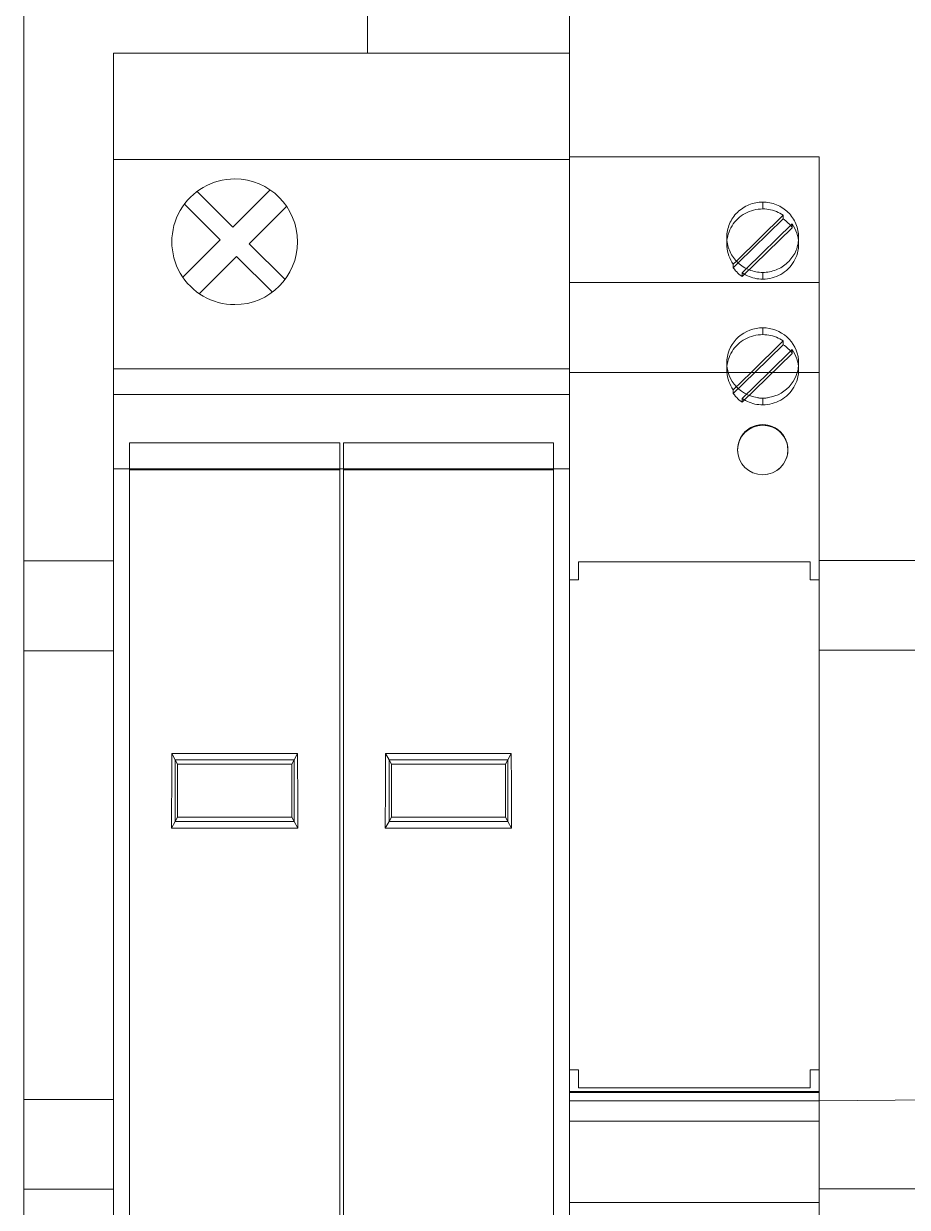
# Model space of a CAD drawing. Header units: millimetres. Extents: x 1359 to 3577, y 1336 to 3557.
# Drawn here: x 1601.1 to 1650.3, y 2748 to 2814 of the extents above; entities that cross this region are included whole.
import ezdxf

# ---------------------------------------------------------------- set-up
doc = ezdxf.new("R2010")
doc.units = ezdxf.units.MM
doc.layers.add('000-PI-Oprema', color=30, linetype='Continuous', lineweight=5)
doc.layers.add('002-PI-Kabelska kanalica', color=150, linetype='Continuous')

msp = doc.modelspace()

# ---------------------------------------------------------------- linework, layer by layer
at = {"color": 0, "linetype": 'ByBlock', "lineweight": 0, "ltscale": 0.25}
msp.add_lwpolyline([(1606.071, 2812.331), (1620.221, 2812.331), (1620.221, 2818.991), (1621.586, 2818.991), (1624.571, 2819.791), (1624.571, 2820.391), (1631.321, 2820.391), (1631.471, 2820.391), (1631.471, 2722.531), (1624.371, 2722.531), (1624.371, 2722.131), (1613.171, 2722.131), (1613.171, 2722.531), (1606.071, 2722.531), (1606.071, 2812.331), (1620.221, 2812.331), (1620.221, 2818.991), (1620.221, 2817.043), (1620.221, 2817.043), (1620.221, 2817.043)], dxfattribs=at)
at = {"layer": '000-PI-Oprema', "color": 0, "linetype": 'ByBlock', "lineweight": 0}
for p, q in [((1631.471, 2812.331), (1631.471, 2820.391)), ((1620.221, 2812.331), (1620.221, 2818.991)), ((1606.071, 2812.331), (1606.071, 2811.828)), ((1606.071, 2812.331), (1606.071, 2812.331)), ((1606.071, 2812.331), (1606.071, 2812.331)), ((1606.071, 2812.331), (1631.471, 2812.331)), ((1620.221, 2812.331), (1620.221, 2812.331)), ((1631.321, 2812.331), (1631.321, 2812.331)), ((1631.471, 2812.331), (1631.471, 2812.331)), ((1631.471, 2812.331), (1631.471, 2812.331)), ((1631.471, 2812.331), (1631.471, 2811.828)), ((1606.071, 2811.46), (1606.071, 2811.828)), ((1606.071, 2811.481), (1606.071, 2811.481)), ((1606.071, 2810.896), (1606.071, 2811.46)), ((1631.471, 2811.828), (1631.471, 2811.46)), ((1631.471, 2811.481), (1631.471, 2811.481)), ((1631.471, 2811.46), (1631.471, 2810.896)), ((1606.071, 2810.25), (1606.071, 2810.896)), ((1631.471, 2810.896), (1631.471, 2810.25)), ((1606.071, 2808.129), (1606.071, 2810.25)), ((1631.471, 2810.25), (1631.471, 2808.129)), ((1606.071, 2807.552), (1606.071, 2808.129)), ((1631.471, 2808.129), (1631.471, 2807.552)), ((1606.071, 2807.485), (1606.071, 2807.552)), ((1606.071, 2807.085), (1606.071, 2807.485)), ((1631.471, 2807.552), (1631.471, 2807.485)), ((1631.471, 2807.085), (1631.471, 2807.485)), ((1606.071, 2794.761), (1606.071, 2807.085)), ((1631.471, 2807.085), (1631.471, 2794.761)), ((1631.471, 2806.423), (1606.071, 2806.423)), ((1631.471, 2799.556), (1631.471, 2806.556)), ((1631.471, 2806.556), (1631.471, 2806.556)), ((1631.471, 2806.556), (1631.471, 2806.556)), ((1631.471, 2806.556), (1631.471, 2806.556)), ((1631.471, 2806.556), (1645.371, 2806.556)), ((1645.371, 2799.556), (1645.371, 2806.556)), ((1614.793, 2804.723), (1612.715, 2802.644)), ((1612.821, 2805.331), (1612.821, 2805.331)), ((1614.793, 2804.723), (1614.793, 2804.723)), ((1612.715, 2802.644), (1610.725, 2804.634)), ((1610.725, 2804.634), (1610.725, 2804.634)), ((1610.018, 2803.927), (1610.018, 2803.927)), ((1610.018, 2803.927), (1612.008, 2801.937)), ((1613.634, 2801.725), (1615.713, 2803.803)), ((1615.713, 2803.803), (1615.713, 2803.803)), ((1640.675, 2803.325), (1640.74, 2803.398)), ((1640.74, 2803.398), (1640.808, 2803.468)), ((1640.808, 2803.468), (1640.879, 2803.534)), ((1640.879, 2803.534), (1640.953, 2803.597)), ((1640.953, 2803.597), (1641.03, 2803.656)), ((1641.03, 2803.656), (1641.11, 2803.711)), ((1641.11, 2803.711), (1641.193, 2803.762)), ((1641.131, 2803.345), (1641.24, 2803.409)), ((1641.193, 2803.762), (1641.278, 2803.809)), ((1641.24, 2803.409), (1641.354, 2803.467)), ((1641.278, 2803.809), (1641.366, 2803.852)), ((1641.354, 2803.467), (1641.471, 2803.518)), ((1641.366, 2803.852), (1641.455, 2803.891)), ((1641.455, 2803.891), (1641.547, 2803.926)), ((1641.471, 2803.518), (1641.591, 2803.561)), ((1641.547, 2803.926), (1641.641, 2803.956)), ((1641.591, 2803.561), (1641.715, 2803.597)), ((1641.641, 2803.956), (1641.736, 2803.982)), ((1641.715, 2803.597), (1641.84, 2803.625)), ((1641.736, 2803.982), (1641.832, 2804.003)), ((1641.832, 2804.003), (1641.929, 2804.019)), ((1641.84, 2803.625), (1641.966, 2803.645)), ((1641.929, 2804.019), (1642.026, 2804.031)), ((1641.966, 2803.645), (1642.094, 2803.657)), ((1642.026, 2804.031), (1642.123, 2804.038)), ((1642.094, 2803.657), (1642.221, 2803.661)), ((1642.123, 2804.038), (1642.221, 2804.04)), ((1642.221, 2804.04), (1642.319, 2804.038)), ((1642.221, 2804.04), (1642.221, 2803.661)), ((1642.221, 2803.661), (1642.332, 2803.658)), ((1642.319, 2804.038), (1642.417, 2804.031)), ((1642.332, 2803.658), (1642.442, 2803.649)), ((1642.417, 2804.031), (1642.514, 2804.019)), ((1642.442, 2803.649), (1642.552, 2803.634)), ((1642.514, 2804.019), (1642.611, 2804.003)), ((1642.552, 2803.634), (1642.66, 2803.613)), ((1642.611, 2804.003), (1642.707, 2803.982)), ((1642.66, 2803.613), (1642.768, 2803.586)), ((1642.707, 2803.982), (1642.802, 2803.956)), ((1642.768, 2803.586), (1642.875, 2803.554)), ((1642.802, 2803.956), (1642.895, 2803.926)), ((1642.875, 2803.554), (1642.979, 2803.515)), ((1642.895, 2803.926), (1642.987, 2803.891)), ((1642.979, 2803.515), (1643.08, 2803.472)), ((1642.987, 2803.891), (1643.077, 2803.852)), ((1643.077, 2803.852), (1643.164, 2803.809)), ((1643.08, 2803.472), (1643.178, 2803.422)), ((1643.164, 2803.809), (1643.249, 2803.762)), ((1643.178, 2803.422), (1643.274, 2803.368)), ((1643.249, 2803.762), (1643.332, 2803.711)), ((1643.332, 2803.711), (1643.412, 2803.656)), ((1643.412, 2803.656), (1643.489, 2803.597)), ((1643.489, 2803.597), (1643.564, 2803.534)), ((1643.564, 2803.534), (1643.635, 2803.468)), ((1643.635, 2803.468), (1643.703, 2803.398)), ((1643.703, 2803.398), (1643.767, 2803.325)), ((1645.371, 2803.003), (1645.371, 2803.865)), ((1640.308, 2802.653), (1640.339, 2802.744)), ((1640.339, 2802.744), (1640.374, 2802.833)), ((1640.374, 2802.833), (1640.413, 2802.921)), ((1640.413, 2802.921), (1640.457, 2803.006)), ((1640.457, 2803.006), (1640.506, 2803.09)), ((1640.506, 2803.09), (1640.558, 2803.171)), ((1640.512, 2802.72), (1640.581, 2802.825)), ((1640.558, 2803.171), (1640.615, 2803.249)), ((1640.581, 2802.825), (1640.658, 2802.925)), ((1640.615, 2803.249), (1640.675, 2803.325)), ((1640.658, 2802.925), (1640.742, 2803.021)), ((1640.742, 2803.021), (1640.831, 2803.111)), ((1643.366, 2803.309), (1640.755, 2800.754)), ((1640.831, 2803.111), (1640.926, 2803.195)), ((1640.861, 2800.65), (1643.366, 2803.101)), ((1640.926, 2803.195), (1641.026, 2803.273)), ((1641.026, 2803.273), (1641.131, 2803.345)), ((1641.319, 2800.338), (1643.861, 2802.825)), ((1643.274, 2803.368), (1643.366, 2803.309)), ((1643.366, 2803.309), (1643.366, 2803.101)), ((1643.366, 2803.101), (1643.44, 2803.048)), ((1643.44, 2803.048), (1643.511, 2802.992)), ((1643.511, 2802.992), (1643.58, 2802.932)), ((1643.58, 2802.932), (1643.646, 2802.869)), ((1643.646, 2802.869), (1643.709, 2802.804)), ((1643.709, 2802.804), (1643.77, 2802.735)), ((1643.767, 2803.325), (1643.828, 2803.249)), ((1643.77, 2802.735), (1643.786, 2802.716)), ((1643.828, 2803.249), (1643.884, 2803.171)), ((1643.861, 2802.825), (1643.861, 2802.617)), ((1643.861, 2802.825), (1643.94, 2802.704)), ((1643.884, 2803.171), (1643.937, 2803.09)), ((1643.937, 2803.09), (1643.985, 2803.006)), ((1643.985, 2803.006), (1644.029, 2802.921)), ((1644.029, 2802.921), (1644.069, 2802.833)), ((1644.069, 2802.833), (1644.104, 2802.744)), ((1644.104, 2802.744), (1644.135, 2802.653)), ((1612.715, 2802.644), (1612.715, 2802.644)), ((1640.221, 2802.084), (1640.224, 2802.18)), ((1640.224, 2801.991), (1640.221, 2802.084)), ((1640.221, 2802.084), (1640.221, 2802.037)), ((1640.224, 2802.18), (1640.231, 2802.276)), ((1640.231, 2802.276), (1640.243, 2802.372)), ((1640.243, 2802.372), (1640.26, 2802.467)), ((1640.247, 2802.019), (1640.272, 2802.143)), ((1640.26, 2802.467), (1640.282, 2802.561)), ((1640.272, 2802.143), (1640.305, 2802.264)), ((1640.282, 2802.561), (1640.308, 2802.653)), ((1640.305, 2802.264), (1640.345, 2802.383)), ((1640.345, 2802.383), (1640.393, 2802.498)), ((1640.393, 2802.498), (1640.449, 2802.611)), ((1640.449, 2802.611), (1640.512, 2802.72)), ((1643.861, 2802.617), (1641.076, 2799.893)), ((1643.786, 2802.716), (1643.801, 2802.696)), ((1643.801, 2802.696), (1643.817, 2802.677)), ((1643.817, 2802.677), (1643.832, 2802.657)), ((1643.832, 2802.657), (1643.847, 2802.637)), ((1643.847, 2802.637), (1643.861, 2802.617)), ((1643.94, 2802.704), (1644.01, 2802.579)), ((1644.01, 2802.579), (1644.071, 2802.449)), ((1644.071, 2802.449), (1644.121, 2802.315)), ((1644.121, 2802.315), (1644.162, 2802.178)), ((1644.135, 2802.653), (1644.161, 2802.561)), ((1644.161, 2802.561), (1644.183, 2802.467)), ((1644.162, 2802.178), (1644.192, 2802.037)), ((1644.183, 2802.467), (1644.2, 2802.372)), ((1644.2, 2802.372), (1644.212, 2802.276)), ((1644.212, 2802.276), (1644.219, 2802.18)), ((1644.219, 2802.18), (1644.221, 2802.084)), ((1644.221, 2802.084), (1644.219, 2801.991)), ((1644.221, 2802.084), (1644.221, 2802.037)), ((1612.008, 2801.937), (1609.93, 2799.859)), ((1612.008, 2801.937), (1612.008, 2801.937)), ((1615.624, 2799.735), (1613.634, 2801.725)), ((1613.634, 2801.725), (1613.634, 2801.725)), ((1640.221, 2802.037), (1640.221, 2801.989)), ((1640.221, 2801.989), (1640.221, 2801.942)), ((1640.221, 2801.942), (1640.221, 2801.894)), ((1640.221, 2801.894), (1640.221, 2801.847)), ((1640.221, 2801.847), (1640.221, 2801.799)), ((1640.221, 2801.799), (1640.221, 2801.752)), ((1640.221, 2801.752), (1640.221, 2801.705)), ((1640.221, 2801.705), (1640.222, 2801.736)), ((1640.226, 2801.572), (1640.221, 2801.705)), ((1640.222, 2801.768), (1640.224, 2801.799)), ((1640.222, 2801.736), (1640.222, 2801.768)), ((1640.23, 2801.898), (1640.224, 2801.991)), ((1640.224, 2801.799), (1640.225, 2801.831)), ((1640.225, 2801.831), (1640.228, 2801.863)), ((1640.24, 2801.441), (1640.226, 2801.572)), ((1640.228, 2801.863), (1640.231, 2801.894)), ((1640.242, 2801.806), (1640.23, 2801.898)), ((1640.231, 2801.894), (1640.247, 2802.019)), ((1640.262, 2801.311), (1640.24, 2801.441)), ((1640.257, 2801.715), (1640.242, 2801.806)), ((1640.277, 2801.624), (1640.257, 2801.715)), ((1640.302, 2801.534), (1640.277, 2801.624)), ((1640.331, 2801.445), (1640.302, 2801.534)), ((1640.364, 2801.358), (1640.331, 2801.445)), ((1644.112, 2801.445), (1644.078, 2801.358)), ((1644.141, 2801.534), (1644.112, 2801.445)), ((1644.165, 2801.624), (1644.141, 2801.534)), ((1644.185, 2801.715), (1644.165, 2801.624)), ((1644.204, 2801.45), (1644.183, 2801.324)), ((1644.201, 2801.806), (1644.185, 2801.715)), ((1644.192, 2802.037), (1644.212, 2801.894)), ((1644.212, 2801.898), (1644.201, 2801.806)), ((1644.217, 2801.577), (1644.204, 2801.45)), ((1644.219, 2801.991), (1644.212, 2801.898)), ((1644.212, 2801.894), (1644.215, 2801.863)), ((1644.215, 2801.863), (1644.217, 2801.831)), ((1644.217, 2801.831), (1644.219, 2801.799)), ((1644.221, 2801.705), (1644.217, 2801.577)), ((1644.219, 2801.799), (1644.22, 2801.768)), ((1644.22, 2801.768), (1644.221, 2801.736)), ((1644.221, 2802.037), (1644.221, 2801.989)), ((1644.221, 2801.989), (1644.221, 2801.942)), ((1644.221, 2801.942), (1644.221, 2801.894)), ((1644.221, 2801.894), (1644.221, 2801.847)), ((1644.221, 2801.847), (1644.221, 2801.799)), ((1644.221, 2801.799), (1644.221, 2801.752)), ((1644.221, 2801.752), (1644.221, 2801.705)), ((1644.221, 2801.736), (1644.221, 2801.705)), ((1610.849, 2798.94), (1612.927, 2801.018)), ((1612.927, 2801.018), (1612.927, 2801.018)), ((1612.927, 2801.018), (1614.917, 2799.028)), ((1640.294, 2801.182), (1640.262, 2801.311)), ((1640.334, 2801.056), (1640.294, 2801.182)), ((1640.384, 2800.932), (1640.334, 2801.056)), ((1640.402, 2801.272), (1640.364, 2801.358)), ((1640.442, 2800.812), (1640.384, 2800.932)), ((1640.444, 2801.188), (1640.402, 2801.272)), ((1640.508, 2800.696), (1640.442, 2800.812)), ((1640.489, 2801.106), (1640.444, 2801.188)), ((1640.539, 2801.026), (1640.489, 2801.106)), ((1640.592, 2800.949), (1640.539, 2801.026)), ((1640.755, 2800.754), (1640.581, 2800.585)), ((1640.649, 2800.875), (1640.592, 2800.949)), ((1640.71, 2800.803), (1640.649, 2800.875)), ((1640.773, 2800.735), (1640.71, 2800.803)), ((1643.733, 2800.803), (1643.669, 2800.735)), ((1643.793, 2800.875), (1643.733, 2800.803)), ((1643.85, 2800.949), (1643.793, 2800.875)), ((1643.904, 2801.026), (1643.85, 2800.949)), ((1643.953, 2801.106), (1643.904, 2801.026)), ((1643.999, 2801.188), (1643.953, 2801.106)), ((1644.015, 2800.839), (1643.953, 2800.726)), ((1644.041, 2801.272), (1643.999, 2801.188)), ((1644.069, 2800.957), (1644.015, 2800.839)), ((1644.078, 2801.358), (1644.041, 2801.272)), ((1644.116, 2801.077), (1644.069, 2800.957)), ((1644.153, 2801.199), (1644.116, 2801.077)), ((1644.183, 2801.324), (1644.153, 2801.199)), ((1640.581, 2800.585), (1640.508, 2800.696)), ((1640.581, 2800.377), (1640.861, 2800.65)), ((1640.581, 2800.585), (1640.581, 2800.377)), ((1640.641, 2800.298), (1640.581, 2800.377)), ((1640.704, 2800.222), (1640.641, 2800.298)), ((1640.772, 2800.149), (1640.704, 2800.222)), ((1640.843, 2800.08), (1640.772, 2800.149)), ((1640.841, 2800.669), (1640.773, 2800.735)), ((1640.911, 2800.606), (1640.841, 2800.669)), ((1640.984, 2800.547), (1640.911, 2800.606)), ((1641.061, 2800.491), (1640.984, 2800.547)), ((1641.14, 2800.438), (1641.061, 2800.491)), ((1641.076, 2800.101), (1641.319, 2800.338)), ((1641.169, 2800.041), (1641.076, 2800.101)), ((1641.076, 2800.101), (1641.076, 2799.893)), ((1641.222, 2800.39), (1641.14, 2800.438)), ((1641.305, 2800.345), (1641.222, 2800.39)), ((1641.391, 2800.304), (1641.305, 2800.345)), ((1641.478, 2800.268), (1641.391, 2800.304)), ((1641.567, 2800.235), (1641.478, 2800.268)), ((1641.658, 2800.207), (1641.567, 2800.235)), ((1641.749, 2800.183), (1641.658, 2800.207)), ((1641.842, 2800.163), (1641.749, 2800.183)), ((1641.936, 2800.148), (1641.842, 2800.163)), ((1642.03, 2800.137), (1641.936, 2800.148)), ((1642.126, 2800.13), (1642.03, 2800.137)), ((1642.221, 2800.128), (1642.126, 2800.13)), ((1642.317, 2800.13), (1642.221, 2800.128)), ((1642.221, 2800.128), (1642.221, 2799.748)), ((1642.412, 2800.137), (1642.317, 2800.13)), ((1642.507, 2800.148), (1642.412, 2800.137)), ((1642.6, 2800.163), (1642.507, 2800.148)), ((1642.693, 2800.183), (1642.6, 2800.163)), ((1642.785, 2800.207), (1642.693, 2800.183)), ((1642.875, 2800.235), (1642.785, 2800.207)), ((1642.964, 2800.268), (1642.875, 2800.235)), ((1643.052, 2800.304), (1642.964, 2800.268)), ((1643.137, 2800.345), (1643.052, 2800.304)), ((1643.221, 2800.39), (1643.137, 2800.345)), ((1643.303, 2800.438), (1643.221, 2800.39)), ((1643.382, 2800.491), (1643.303, 2800.438)), ((1643.44, 2800.153), (1643.333, 2800.078)), ((1643.458, 2800.547), (1643.382, 2800.491)), ((1643.541, 2800.234), (1643.44, 2800.153)), ((1643.532, 2800.606), (1643.458, 2800.547)), ((1643.602, 2800.669), (1643.532, 2800.606)), ((1643.636, 2800.322), (1643.541, 2800.234)), ((1643.669, 2800.735), (1643.602, 2800.669)), ((1643.725, 2800.415), (1643.636, 2800.322)), ((1643.808, 2800.514), (1643.725, 2800.415)), ((1643.884, 2800.618), (1643.808, 2800.514)), ((1643.953, 2800.726), (1643.884, 2800.618)), ((1609.93, 2799.859), (1609.93, 2799.859)), ((1615.624, 2799.735), (1615.624, 2799.735)), ((1631.471, 2794.556), (1631.471, 2799.556)), ((1631.471, 2799.556), (1645.371, 2799.556)), ((1640.917, 2800.014), (1640.843, 2800.08)), ((1640.995, 2799.951), (1640.917, 2800.014)), ((1641.076, 2799.893), (1640.995, 2799.951)), ((1641.266, 2799.986), (1641.169, 2800.041)), ((1641.364, 2799.937), (1641.266, 2799.986)), ((1641.466, 2799.893), (1641.364, 2799.937)), ((1641.569, 2799.855), (1641.466, 2799.893)), ((1641.674, 2799.823), (1641.569, 2799.855)), ((1641.781, 2799.796), (1641.674, 2799.823)), ((1641.89, 2799.775), (1641.781, 2799.796)), ((1641.999, 2799.76), (1641.89, 2799.775)), ((1642.11, 2799.751), (1641.999, 2799.76)), ((1642.221, 2799.748), (1642.11, 2799.751)), ((1642.353, 2799.753), (1642.221, 2799.748)), ((1642.483, 2799.765), (1642.353, 2799.753)), ((1642.612, 2799.786), (1642.483, 2799.765)), ((1642.739, 2799.815), (1642.612, 2799.786)), ((1642.864, 2799.852), (1642.739, 2799.815)), ((1642.986, 2799.897), (1642.864, 2799.852)), ((1643.105, 2799.95), (1642.986, 2799.897)), ((1643.221, 2800.01), (1643.105, 2799.95)), ((1643.333, 2800.078), (1643.221, 2800.01)), ((1645.371, 2794.556), (1645.371, 2799.556)), ((1610.849, 2798.94), (1610.849, 2798.94)), ((1614.917, 2799.028), (1614.917, 2799.028)), ((1612.821, 2798.331), (1612.821, 2798.331)), ((1641.168, 2796.747), (1641.329, 2796.835)), ((1641.329, 2796.835), (1641.498, 2796.908)), ((1641.498, 2796.908), (1641.674, 2796.966)), ((1641.674, 2796.966), (1641.855, 2797.007)), ((1641.855, 2797.007), (1642.037, 2797.032)), ((1642.037, 2797.032), (1642.221, 2797.04)), ((1642.221, 2797.04), (1642.405, 2797.032)), ((1642.221, 2797.04), (1642.221, 2796.661)), ((1642.405, 2797.032), (1642.588, 2797.007)), ((1642.588, 2797.007), (1642.768, 2796.966)), ((1642.768, 2796.966), (1642.944, 2796.908)), ((1642.944, 2796.908), (1643.113, 2796.835)), ((1643.113, 2796.835), (1643.274, 2796.747)), ((1645.371, 2796.003), (1645.371, 2796.879)), ((1640.521, 2796.114), (1640.625, 2796.263)), ((1640.625, 2796.263), (1640.744, 2796.402)), ((1640.744, 2796.402), (1640.875, 2796.53)), ((1640.831, 2796.111), (1640.926, 2796.195)), ((1640.875, 2796.53), (1641.017, 2796.646)), ((1640.926, 2796.195), (1641.026, 2796.273)), ((1641.017, 2796.646), (1641.168, 2796.747)), ((1641.026, 2796.273), (1641.131, 2796.345)), ((1641.131, 2796.345), (1641.24, 2796.409)), ((1641.24, 2796.409), (1641.354, 2796.467)), ((1641.354, 2796.467), (1641.471, 2796.518)), ((1641.471, 2796.518), (1641.591, 2796.561)), ((1643.366, 2796.309), (1641.575, 2794.556)), ((1641.591, 2796.561), (1641.715, 2796.597)), ((1641.715, 2796.597), (1641.84, 2796.625)), ((1641.84, 2796.625), (1641.966, 2796.645)), ((1641.966, 2796.645), (1642.094, 2796.657)), ((1642.094, 2796.657), (1642.221, 2796.661)), ((1642.221, 2796.661), (1642.332, 2796.658)), ((1642.332, 2796.658), (1642.442, 2796.649)), ((1642.442, 2796.649), (1642.552, 2796.634)), ((1642.552, 2796.634), (1642.66, 2796.613)), ((1642.66, 2796.613), (1642.768, 2796.586)), ((1642.768, 2796.586), (1642.875, 2796.554)), ((1642.875, 2796.554), (1642.979, 2796.515)), ((1642.979, 2796.515), (1643.08, 2796.472)), ((1643.08, 2796.472), (1643.178, 2796.422)), ((1643.178, 2796.422), (1643.274, 2796.368)), ((1643.274, 2796.747), (1643.426, 2796.646)), ((1643.274, 2796.368), (1643.366, 2796.309)), ((1643.366, 2796.309), (1643.366, 2796.101)), ((1643.426, 2796.646), (1643.568, 2796.53)), ((1643.568, 2796.53), (1643.699, 2796.402)), ((1643.699, 2796.402), (1643.817, 2796.263)), ((1643.817, 2796.263), (1643.922, 2796.114)), ((1640.255, 2795.444), (1640.298, 2795.621)), ((1640.298, 2795.621), (1640.357, 2795.792)), ((1640.345, 2795.383), (1640.393, 2795.498)), ((1640.357, 2795.792), (1640.431, 2795.956)), ((1640.393, 2795.498), (1640.449, 2795.611)), ((1640.431, 2795.956), (1640.521, 2796.114)), ((1640.449, 2795.611), (1640.512, 2795.72)), ((1640.512, 2795.72), (1640.581, 2795.825)), ((1640.581, 2795.825), (1640.658, 2795.925)), ((1640.658, 2795.925), (1640.742, 2796.021)), ((1640.742, 2796.021), (1640.831, 2796.111)), ((1643.861, 2795.617), (1641.076, 2792.893)), ((1641.787, 2794.556), (1643.366, 2796.101)), ((1642.565, 2794.556), (1643.861, 2795.825)), ((1643.366, 2796.101), (1643.44, 2796.048)), ((1643.44, 2796.048), (1643.511, 2795.992)), ((1643.511, 2795.992), (1643.58, 2795.932)), ((1643.58, 2795.932), (1643.646, 2795.869)), ((1643.646, 2795.869), (1643.709, 2795.804)), ((1643.709, 2795.804), (1643.77, 2795.735)), ((1643.77, 2795.735), (1643.786, 2795.716)), ((1643.786, 2795.716), (1643.801, 2795.696)), ((1643.801, 2795.696), (1643.817, 2795.677)), ((1643.817, 2795.677), (1643.832, 2795.657)), ((1643.832, 2795.657), (1643.847, 2795.637)), ((1643.847, 2795.637), (1643.861, 2795.617)), ((1643.861, 2795.825), (1643.94, 2795.704)), ((1643.861, 2795.825), (1643.861, 2795.617)), ((1643.922, 2796.114), (1644.012, 2795.956)), ((1643.94, 2795.704), (1644.01, 2795.579)), ((1644.01, 2795.579), (1644.071, 2795.449)), ((1644.012, 2795.956), (1644.086, 2795.792)), ((1644.086, 2795.792), (1644.145, 2795.621)), ((1644.145, 2795.621), (1644.187, 2795.444)), ((1640.221, 2795.084), (1640.23, 2795.265)), ((1640.223, 2794.995), (1640.221, 2795.084)), ((1640.221, 2795.084), (1640.221, 2795.037)), ((1640.221, 2795.037), (1640.221, 2794.989)), ((1640.221, 2794.989), (1640.221, 2794.942)), ((1640.221, 2794.942), (1640.221, 2794.894)), ((1640.221, 2794.894), (1640.221, 2794.847)), ((1640.221, 2794.847), (1640.221, 2794.799)), ((1640.23, 2794.906), (1640.223, 2794.995)), ((1640.224, 2794.799), (1640.225, 2794.831)), ((1640.225, 2794.831), (1640.228, 2794.863)), ((1640.228, 2794.863), (1640.231, 2794.894)), ((1640.23, 2795.265), (1640.255, 2795.444)), ((1640.24, 2794.818), (1640.23, 2794.906)), ((1640.231, 2794.894), (1640.247, 2795.019)), ((1640.247, 2795.019), (1640.272, 2795.143)), ((1640.272, 2795.143), (1640.305, 2795.264)), ((1640.305, 2795.264), (1640.345, 2795.383)), ((1644.071, 2795.449), (1644.121, 2795.315)), ((1644.121, 2795.315), (1644.162, 2795.178)), ((1644.162, 2795.178), (1644.192, 2795.037)), ((1644.187, 2795.444), (1644.213, 2795.265)), ((1644.192, 2795.037), (1644.212, 2794.894)), ((1644.213, 2794.906), (1644.203, 2794.818)), ((1644.212, 2794.894), (1644.215, 2794.863)), ((1644.213, 2795.265), (1644.221, 2795.084)), ((1644.219, 2794.995), (1644.213, 2794.906)), ((1644.215, 2794.863), (1644.217, 2794.831)), ((1644.217, 2794.831), (1644.219, 2794.799)), ((1644.221, 2795.084), (1644.219, 2794.995)), ((1644.221, 2795.084), (1644.221, 2795.037)), ((1644.221, 2795.037), (1644.221, 2794.989)), ((1644.221, 2794.989), (1644.221, 2794.942)), ((1644.221, 2794.942), (1644.221, 2794.894)), ((1644.221, 2794.894), (1644.221, 2794.847)), ((1644.221, 2794.847), (1644.221, 2794.799)), ((1606.071, 2793.331), (1606.071, 2794.761)), ((1606.071, 2794.761), (1631.471, 2794.761)), ((1631.471, 2794.761), (1631.471, 2793.331)), ((1631.471, 2783.006), (1631.471, 2794.556)), ((1631.471, 2794.556), (1645.371, 2794.556)), ((1640.221, 2794.799), (1640.221, 2794.752)), ((1640.221, 2794.752), (1640.221, 2794.705)), ((1640.221, 2794.705), (1640.222, 2794.736)), ((1640.226, 2794.572), (1640.221, 2794.705)), ((1640.222, 2794.768), (1640.224, 2794.799)), ((1640.222, 2794.736), (1640.222, 2794.768)), ((1640.24, 2794.441), (1640.226, 2794.572)), ((1640.254, 2794.73), (1640.24, 2794.818)), ((1640.262, 2794.311), (1640.24, 2794.441)), ((1640.273, 2794.643), (1640.254, 2794.73)), ((1640.294, 2794.182), (1640.262, 2794.311)), ((1640.295, 2794.556), (1640.273, 2794.643)), ((1640.334, 2794.056), (1640.294, 2794.182)), ((1640.356, 2794.379), (1640.295, 2794.556)), ((1640.433, 2794.208), (1640.356, 2794.379)), ((1640.526, 2794.045), (1640.433, 2794.208)), ((1641.575, 2794.556), (1640.581, 2793.585)), ((1640.581, 2793.377), (1641.787, 2794.556)), ((1641.076, 2793.101), (1642.565, 2794.556)), ((1644.01, 2794.208), (1643.916, 2794.045)), ((1644.087, 2794.379), (1644.01, 2794.208)), ((1644.147, 2794.556), (1644.087, 2794.379)), ((1644.153, 2794.199), (1644.116, 2794.077)), ((1644.17, 2794.643), (1644.147, 2794.556)), ((1644.183, 2794.324), (1644.153, 2794.199)), ((1644.188, 2794.73), (1644.17, 2794.643)), ((1644.204, 2794.45), (1644.183, 2794.324)), ((1644.203, 2794.818), (1644.188, 2794.73)), ((1644.217, 2794.577), (1644.204, 2794.45)), ((1644.221, 2794.705), (1644.217, 2794.577)), ((1644.219, 2794.799), (1644.22, 2794.768)), ((1644.22, 2794.768), (1644.221, 2794.736)), ((1644.221, 2794.799), (1644.221, 2794.752)), ((1644.221, 2794.752), (1644.221, 2794.705)), ((1644.221, 2794.736), (1644.221, 2794.705)), ((1645.371, 2784.206), (1645.371, 2794.556)), ((1640.384, 2793.932), (1640.334, 2794.056)), ((1640.442, 2793.812), (1640.384, 2793.932)), ((1640.508, 2793.696), (1640.442, 2793.812)), ((1640.581, 2793.585), (1640.508, 2793.696)), ((1640.635, 2793.893), (1640.526, 2794.045)), ((1640.581, 2793.585), (1640.581, 2793.377)), ((1640.758, 2793.751), (1640.635, 2793.893)), ((1640.894, 2793.621), (1640.758, 2793.751)), ((1641.042, 2793.504), (1640.894, 2793.621)), ((1641.202, 2793.401), (1641.042, 2793.504)), ((1643.401, 2793.504), (1643.241, 2793.401)), ((1643.549, 2793.621), (1643.401, 2793.504)), ((1643.685, 2793.751), (1643.549, 2793.621)), ((1643.808, 2793.893), (1643.685, 2793.751)), ((1643.808, 2793.514), (1643.725, 2793.415)), ((1643.916, 2794.045), (1643.808, 2793.893)), ((1643.884, 2793.618), (1643.808, 2793.514)), ((1643.953, 2793.726), (1643.884, 2793.618)), ((1644.015, 2793.839), (1643.953, 2793.726)), ((1644.069, 2793.957), (1644.015, 2793.839)), ((1644.116, 2794.077), (1644.069, 2793.957)), ((1606.071, 2789.183), (1606.071, 2793.331)), ((1606.071, 2793.331), (1631.471, 2793.331)), ((1631.471, 2793.331), (1631.471, 2789.183)), ((1640.641, 2793.298), (1640.581, 2793.377)), ((1640.704, 2793.222), (1640.641, 2793.298)), ((1640.772, 2793.149), (1640.704, 2793.222)), ((1640.843, 2793.08), (1640.772, 2793.149)), ((1640.917, 2793.014), (1640.843, 2793.08)), ((1640.995, 2792.951), (1640.917, 2793.014)), ((1641.076, 2792.893), (1640.995, 2792.951)), ((1641.169, 2793.041), (1641.076, 2793.101)), ((1641.076, 2793.101), (1641.076, 2792.893)), ((1641.266, 2792.986), (1641.169, 2793.041)), ((1641.37, 2793.314), (1641.202, 2793.401)), ((1641.364, 2792.937), (1641.266, 2792.986)), ((1641.466, 2792.893), (1641.364, 2792.937)), ((1641.546, 2793.243), (1641.37, 2793.314)), ((1641.569, 2792.855), (1641.466, 2792.893)), ((1641.728, 2793.188), (1641.546, 2793.243)), ((1641.674, 2792.823), (1641.569, 2792.855)), ((1641.914, 2793.151), (1641.728, 2793.188)), ((1641.957, 2793.143), (1641.914, 2793.151)), ((1642.001, 2793.136), (1641.957, 2793.143)), ((1642.045, 2793.13), (1642.001, 2793.136)), ((1642.089, 2793.126), (1642.045, 2793.13)), ((1642.133, 2793.123), (1642.089, 2793.126)), ((1642.177, 2793.121), (1642.133, 2793.123)), ((1642.221, 2793.12), (1642.177, 2793.121)), ((1642.266, 2793.121), (1642.221, 2793.12)), ((1642.221, 2793.12), (1642.221, 2792.748)), ((1642.31, 2793.123), (1642.266, 2793.121)), ((1642.354, 2793.126), (1642.31, 2793.123)), ((1642.398, 2793.13), (1642.354, 2793.126)), ((1642.442, 2793.136), (1642.398, 2793.13)), ((1642.485, 2793.143), (1642.442, 2793.136)), ((1642.529, 2793.151), (1642.485, 2793.143)), ((1642.715, 2793.188), (1642.529, 2793.151)), ((1642.896, 2793.243), (1642.715, 2793.188)), ((1642.864, 2792.852), (1642.739, 2792.815)), ((1642.986, 2792.897), (1642.864, 2792.852)), ((1643.072, 2793.314), (1642.896, 2793.243)), ((1643.105, 2792.95), (1642.986, 2792.897)), ((1643.241, 2793.401), (1643.072, 2793.314)), ((1643.221, 2793.01), (1643.105, 2792.95)), ((1643.333, 2793.078), (1643.221, 2793.01)), ((1643.44, 2793.153), (1643.333, 2793.078)), ((1643.541, 2793.234), (1643.44, 2793.153)), ((1643.636, 2793.322), (1643.541, 2793.234)), ((1643.725, 2793.415), (1643.636, 2793.322)), ((1641.781, 2792.796), (1641.674, 2792.823)), ((1641.89, 2792.775), (1641.781, 2792.796)), ((1641.999, 2792.76), (1641.89, 2792.775)), ((1642.11, 2792.751), (1641.999, 2792.76)), ((1642.221, 2792.748), (1642.11, 2792.751)), ((1642.353, 2792.753), (1642.221, 2792.748)), ((1642.483, 2792.765), (1642.353, 2792.753)), ((1642.612, 2792.786), (1642.483, 2792.765)), ((1642.739, 2792.815), (1642.612, 2792.786)), ((1642.221, 2791.643), (1642.221, 2791.609)), ((1606.971, 2789.831), (1606.971, 2790.631)), ((1606.971, 2790.631), (1606.971, 2790.631)), ((1618.671, 2790.631), (1606.971, 2790.631)), ((1618.671, 2790.631), (1618.671, 2790.631)), ((1618.671, 2790.631), (1618.671, 2789.831)), ((1618.871, 2789.831), (1618.871, 2790.631)), ((1618.871, 2790.631), (1618.871, 2790.631)), ((1630.571, 2790.631), (1618.871, 2790.631)), ((1630.571, 2790.631), (1630.571, 2790.631)), ((1630.571, 2790.631), (1630.571, 2789.831)), ((1640.821, 2790.233), (1640.821, 2790.25)), ((1643.621, 2790.233), (1643.621, 2790.25)), ((1606.971, 2789.831), (1606.971, 2789.831)), ((1606.971, 2768.509), (1606.971, 2789.831)), ((1618.671, 2789.831), (1618.671, 2789.831)), ((1618.671, 2768.509), (1618.671, 2789.831)), ((1618.871, 2768.509), (1618.871, 2789.831)), ((1618.871, 2789.831), (1618.871, 2789.831)), ((1630.571, 2789.831), (1630.571, 2789.831)), ((1630.571, 2768.509), (1630.571, 2789.831)), ((1606.071, 2789.183), (1606.071, 2788.681)), ((1606.971, 2789.183), (1606.071, 2789.183)), ((1618.671, 2789.183), (1606.971, 2789.183)), ((1606.971, 2789.138), (1618.671, 2789.138)), ((1618.871, 2789.183), (1618.671, 2789.183)), ((1630.571, 2789.183), (1618.871, 2789.183)), ((1618.871, 2789.138), (1630.571, 2789.138)), ((1631.471, 2789.183), (1630.571, 2789.183)), ((1631.471, 2789.183), (1631.471, 2788.681)), ((1606.071, 2788.681), (1606.071, 2746.181)), ((1606.071, 2788.681), (1606.071, 2788.681)), ((1606.971, 2788.781), (1606.971, 2788.781)), ((1606.971, 2788.681), (1606.971, 2788.681)), ((1618.671, 2788.781), (1618.671, 2788.781)), ((1618.671, 2788.681), (1618.671, 2788.681)), ((1618.871, 2788.781), (1618.871, 2788.781)), ((1618.871, 2788.681), (1618.871, 2788.681)), ((1630.571, 2788.781), (1630.571, 2788.781)), ((1630.571, 2788.681), (1630.571, 2788.681)), ((1631.471, 2788.681), (1631.471, 2788.681)), ((1631.471, 2788.681), (1631.471, 2746.181)), ((1642.221, 2788.858), (1642.221, 2788.858)), ((1606.071, 2784.931), (1606.071, 2784.931)), ((1631.471, 2784.931), (1631.471, 2784.931)), ((1631.966, 2783.006), (1631.971, 2784.006)), ((1631.971, 2784.006), (1644.871, 2784.006)), ((1631.971, 2784.006), (1631.971, 2784.006)), ((1644.871, 2784.006), (1644.871, 2783.006)), ((1645.371, 2783.206), (1645.371, 2784.206)), ((1631.471, 2755.706), (1631.471, 2783.006)), ((1631.471, 2783.006), (1631.966, 2783.006)), ((1644.871, 2783.006), (1645.371, 2783.006)), ((1645.371, 2783.206), (1645.371, 2783.006)), ((1645.371, 2783.006), (1645.371, 2755.706)), ((1606.071, 2782.931), (1606.071, 2782.931)), ((1631.471, 2782.931), (1631.471, 2782.931)), ((1645.371, 2782.756), (1645.371, 2782.756)), ((1645.371, 2781.797), (1645.371, 2781.797)), ((1616.317, 2773.321), (1609.326, 2773.321)), ((1609.326, 2773.321), (1609.513, 2772.979)), ((1616.13, 2772.979), (1616.317, 2773.321)), ((1628.217, 2773.321), (1621.226, 2773.321)), ((1621.413, 2772.979), (1621.226, 2773.321)), ((1628.029, 2772.977), (1628.217, 2773.321)), ((1609.513, 2772.977), (1609.513, 2772.979)), ((1609.513, 2769.543), (1609.513, 2772.979)), ((1609.513, 2772.977), (1616.129, 2772.977)), ((1609.513, 2772.977), (1609.642, 2772.742)), ((1609.642, 2769.78), (1609.642, 2772.742)), ((1609.642, 2772.742), (1616, 2772.742)), ((1616.129, 2772.977), (1616, 2772.742)), ((1616, 2772.742), (1616, 2769.78)), ((1616.13, 2772.979), (1616.129, 2772.977)), ((1616.13, 2772.979), (1616.13, 2769.543)), ((1621.413, 2772.977), (1621.413, 2772.979)), ((1621.413, 2769.543), (1621.413, 2772.979)), ((1621.413, 2772.977), (1628.029, 2772.977)), ((1621.542, 2772.742), (1621.413, 2772.977)), ((1621.542, 2769.78), (1621.542, 2772.742)), ((1621.542, 2772.742), (1627.9, 2772.742)), ((1628.03, 2772.977), (1627.9, 2772.742)), ((1627.9, 2772.742), (1627.9, 2769.78)), ((1628.029, 2772.977), (1628.03, 2772.977)), ((1628.03, 2769.544), (1628.03, 2772.977)), ((1609.642, 2769.78), (1609.513, 2769.545)), ((1616, 2769.78), (1609.642, 2769.78)), ((1616.129, 2769.545), (1616, 2769.78)), ((1621.542, 2769.78), (1621.413, 2769.545)), ((1627.9, 2769.78), (1621.542, 2769.78)), ((1627.9, 2769.78), (1628.03, 2769.544)), ((1609.305, 2769.162), (1609.513, 2769.543)), ((1616.338, 2769.162), (1609.305, 2769.162)), ((1609.513, 2769.543), (1609.513, 2769.545)), ((1616.129, 2769.545), (1609.513, 2769.545)), ((1616.129, 2769.545), (1616.13, 2769.543)), ((1616.13, 2769.543), (1616.338, 2769.162)), ((1621.205, 2769.162), (1621.413, 2769.543)), ((1628.238, 2769.162), (1621.205, 2769.162)), ((1628.029, 2769.545), (1621.413, 2769.545)), ((1621.413, 2769.545), (1621.413, 2769.543)), ((1628.029, 2769.545), (1628.03, 2769.544)), ((1628.238, 2769.162), (1628.029, 2769.545)), ((1606.971, 2768.509), (1606.971, 2765.695)), ((1618.671, 2765.695), (1618.671, 2768.509)), ((1618.871, 2768.509), (1618.871, 2765.695)), ((1630.571, 2765.695), (1630.571, 2768.509)), ((1606.971, 2745.031), (1606.971, 2765.695)), ((1618.671, 2745.031), (1618.671, 2765.695)), ((1618.871, 2745.031), (1618.871, 2765.695)), ((1630.571, 2745.031), (1630.571, 2765.695)), ((1631.471, 2755.706), (1631.471, 2745.556)), ((1631.971, 2755.706), (1631.471, 2755.706)), ((1631.971, 2755.706), (1631.971, 2754.706)), ((1645.371, 2755.706), (1644.871, 2755.706)), ((1644.871, 2755.706), (1644.871, 2754.706)), ((1645.371, 2748.184), (1645.371, 2755.706)), ((1644.871, 2754.706), (1631.971, 2754.706)), ((1645.371, 2754.503), (1631.471, 2754.503)), ((1645.371, 2754.454), (1631.471, 2754.454)), ((1645.371, 2753.987), (1631.471, 2753.987)), ((1631.471, 2752.841), (1645.371, 2752.841)), ((1606.071, 2749.431), (1606.071, 2749.431)), ((1631.471, 2749.431), (1631.471, 2749.431)), ((1631.471, 2749.056), (1631.471, 2749.056)), ((1645.371, 2748.316), (1631.471, 2748.316)), ((1645.371, 2747.156), (1645.371, 2748.184))]:
    msp.add_line(p, q, dxfattribs=at)
for centre, radius, start, end in [((1612.821, 2801.831), 3.5, 89.99998, 270.00002), ((1612.821, 2801.831), 3.5, 270.00002, 89.99998), ((1642.221, 2790.25), 1.4, 359.99994, 180.00004)]:
    msp.add_arc(centre, radius, start, end, dxfattribs=at)
for centre, major_axis, ratio, start_param, end_param in [((1642.221, 2790.25), (1.4, 0), 0.994522, 1.570796, 3.141593), ((1642.221, 2790.233), (-1.4, 0), 0.982559, -1.570796, 0), ((1642.221, 2790.25), (1.4, 0), 0.994522, 0, 1.570796), ((1642.221, 2790.233), (-1.4, 0), 0.982559, -3.141593, -1.570796), ((1642.221, 2790.25), (1.4, 0), 0.994522, 3.141593, 4.712389), ((1642.221, 2790.233), (-1.4, 0), 0.982559, 0, 1.570796), ((1642.221, 2790.25), (1.4, 0), 0.994522, -1.570796, 0), ((1642.221, 2790.233), (-1.4, 0), 0.982559, 1.570796, 3.141593), ((1616.216, 2767.431), (0, 71.8), 0.096289, 1.488673, 1.546694), ((1609.426, 2767.431), (0, 71.8), 0.096289, -1.546694, -1.488673), ((1628.116, 2767.431), (0, 71.8), 0.096289, 1.488673, 1.546694), ((1621.326, 2767.431), (0, 71.8), 0.096289, -1.546694, -1.488673)]:
    msp.add_ellipse(centre, major_axis=major_axis, ratio=ratio, start_param=start_param, end_param=end_param, dxfattribs=at)
at = {"layer": '002-PI-Kabelska kanalica', "color": 0, "linetype": 'ByBlock', "lineweight": 0}
msp.add_line((1601.071, 3351.556), (1601.071, 1679.556), dxfattribs=at)
at = {"layer": '002-PI-Kabelska kanalica', "color": 0, "linetype": 'ByBlock', "lineweight": 0, "ltscale": 0.25}
for p, q in [((1601.071, 2784.056), (1601.071, 2749.056)), ((1601.071, 2784.056), (1606.071, 2784.056)), ((1645.371, 2784.076), (1655.366, 2784.076)), ((1601.071, 2779.056), (1606.071, 2779.056)), ((1645.371, 2779.076), (1655.366, 2779.076)), ((1601.071, 2754.056), (1606.071, 2754.056)), ((1645.371, 2753.987), (1655.366, 2754.076)), ((1601.071, 2749.056), (1606.071, 2749.056)), ((1645.371, 2749.076), (1655.366, 2749.076))]:
    msp.add_line(p, q, dxfattribs=at)

doc.saveas('drawing.dxf')
